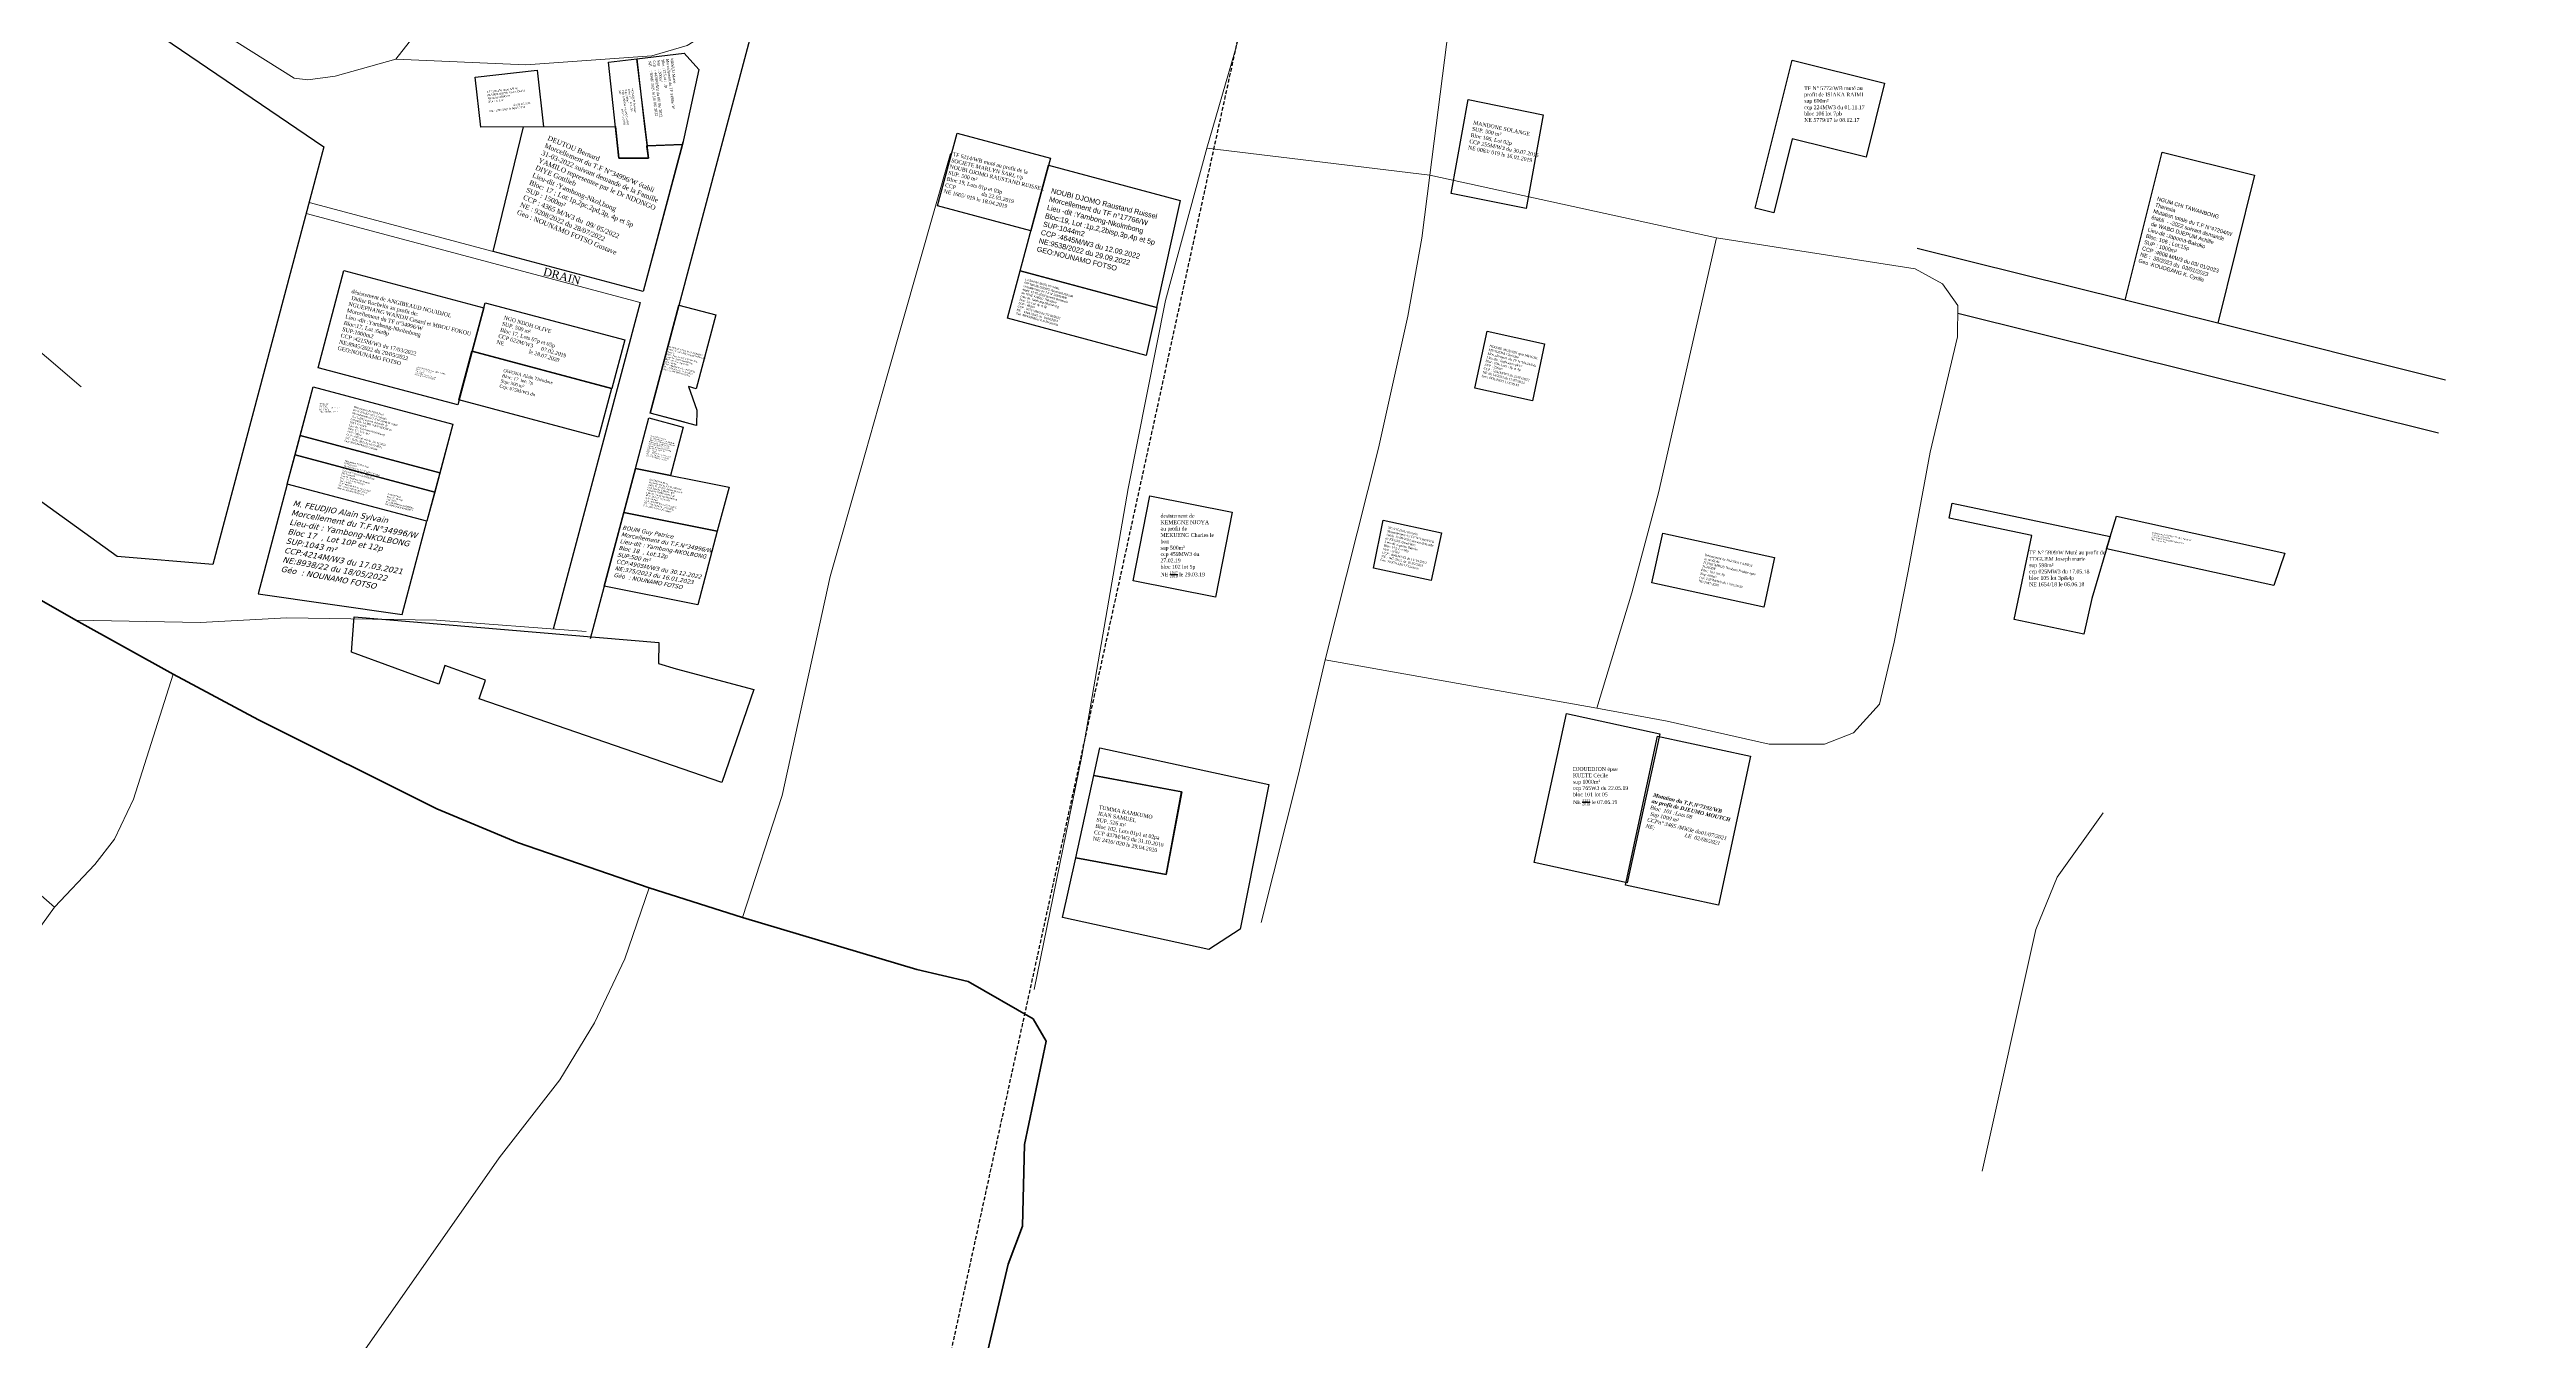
# Model space of a CAD drawing. Header units: millimetres. Extents: x 587399 to 927168, y 438565 to 1444955.
# Drawn here: x 589706 to 590356, y 443918 to 444256 of the extents above; entities that cross this region are included whole.
import ezdxf
from ezdxf.enums import TextEntityAlignment as Align

# ---------------------------------------------------------------- set-up
doc = ezdxf.new("R2010")
doc.units = ezdxf.units.MM
doc.header["$LTSCALE"] = 2
doc.linetypes.add('DISCONTINU', pattern=[0.75, 0.5, -0.25])
for name, color, linetype, lineweight in [('drains_fossés', 120, 'Continuous', 20), ('MAJ APRES LE 13.01.2023', 222, 'Continuous', 30), ('Roads_main1', 10, 'Continuous', 100), ('Roads_others', 24, 'Continuous', 9)]:
    doc.layers.add(name, color=color, linetype=linetype, lineweight=lineweight)
for name, color, linetype in [('end maj 26 02 2021', 7, 'Continuous'), ('MAJ AOUT 2021', 7, 'Continuous'), ('MAJ JAN 2022', 1, 'Continuous'), ('MAJ JUILLET 06.07.2021', 183, 'Continuous'), ('MAJ NOV 2021', 7, 'Continuous'), ('MAJ SEP 2021', 7, 'Continuous'), ('Parcelle MAJ', 6, 'Continuous'), ('TF 13164 TF 13163 ET TF 45114 ANNULES', 250, 'Continuous')]:
    doc.layers.add(name, color=color, linetype=linetype)
doc.styles.get("Standard").update_dxf_attribs({"font": 'arial.ttf'})
doc.styles.add('Times 1.0', font='times.ttf', dxfattribs={"width": 0.99, "height": 1})
doc.styles.add('Times 3.0', font='times.ttf', dxfattribs={"width": 0.99, "height": 3})

# ---------------------------------------------------------------- blocks, each defined once
blk = doc.blocks.new('A$C3C612FFF')
at = {"layer": 'MAJ JUILLET 06.07.2021', "insert": (1.08, 11.21), "char_height": 1, "width": 52.4143, "attachment_point": 1, "rotation": 355.97697}
blk.add_mtext('{\\fTimes New Roman|b1|i1|c0|p18;\\C1;Mutation du T.F.N°7192/WB \\Pau profit de \\C7;DJEUMO MOUTCH\\P\\fTimes New Roman|b0|i1|c0|p18;Bloc  101 :Lots 08\\P Sup 1000 m²\\PCCPn° 3465 /MW3e du01/07/2021\\PNE;  5043 /2021 LE  02/08/2021 }', dxfattribs=at)

msp = doc.modelspace()

# ---------------------------------------------------------------- linework, layer by layer
for p, q in [((589895.795, 444280.079), (589864.014, 444160.708)), ((589854.873, 444235.914), (589855.775, 444227.581)), ((589854.873, 444235.914), (589855.775, 444227.581)), ((589854.877, 444235.875), (589855.775, 444227.581)), ((589855.775, 444227.581), (589863.535, 444227.581)), ((589872.589, 444231.785), (589862.151, 444192.58)), ((589872.589, 444231.785), (589862.151, 444192.58)), ((589863.144, 444230.826), (589872.44, 444231.125)), ((589863.535, 444227.581), (589863.144, 444230.826)), ((589863.535, 444227.581), (589863.165, 444230.649)), ((589863.535, 444227.581), (589863.165, 444230.649)), ((589862.151, 444192.58), (589822.825, 444203.071)), ((589862.151, 444192.58), (589822.825, 444203.071)), ((590250.832, 444190.311), (590196.225, 444203.91)), ((589861.379, 444189.681), (589838.59, 444104.084)), ((590332.987, 444155.426), (590206.918, 444186.82)), ((590334.833, 444169.394), (590275.091, 444184.271)), ((589873.015, 444158.31), (589863.989, 444160.714)), ((589860.137, 444146.237), (589848.253, 444101.511))]:
    msp.add_line(p, q)
at = {"color": 5, "flags": 128}
msp.add_lwpolyline([(589602.839, 444414.27), (589656.729, 444345.479), (589710.619, 444276.689), (589778.442, 444230.53), (589749.287, 444121.027), (589724.249, 444123.133), (589630.319, 444190.739), (589575.749, 444259.769), (589521.179, 444328.799), (589522.689, 444350.369)], close=True, dxfattribs=at)
at = {"flags": 128}
for points in [[(589854.877, 444235.875), (589855.775, 444227.581), (589863.535, 444227.581), (589863.144, 444230.826), (589872.44, 444231.125), (589862.151, 444192.58), (589822.825, 444203.071), (589830.803, 444235.775)], [(589854.877, 444235.875), (589855.775, 444227.581), (589863.535, 444227.581), (589863.144, 444230.826), (589872.44, 444231.125), (589862.151, 444192.58), (589822.825, 444203.071), (589830.803, 444235.775), (589854.877, 444235.875)], [(589855.775, 444227.581), (589863.535, 444227.581)], [(589855.775, 444227.581), (589863.535, 444227.581)], [(589783.709, 444198.098), (589820.343, 444188.344), (589813.556, 444162.854), (589776.922, 444172.608)], [(589783.709, 444198.098), (589820.343, 444188.344), (589813.556, 444162.854), (589776.922, 444172.608)], [(589866.311, 444100.566), (589866.203, 444095.03), (589870.836, 444093.66), (589891.181, 444088.238), (589882.79, 444063.839), (589819.155, 444085.824), (589820.776, 444090.669), (589810.195, 444094.525), (589808.574, 444089.68), (589785.71, 444098.013), (589786.354, 444107.29)]]:
    msp.add_lwpolyline(points, close=True, dxfattribs=at)
at = {"color": 0, "lineweight": -3, "flags": 128}
msp.add_lwpolyline([(589768.832, 444142.105), (589761.172, 444113.335), (589798.965, 444107.935), (589805.466, 444132.351)], close=True, dxfattribs=at)
at = {"color": 0, "flags": 128}
msp.add_lwpolyline([(590056.185, 444132.646), (590071.553, 444129.313), (590068.835, 444116.782), (590053.715, 444120.061)], close=True, dxfattribs=at)
at = {"layer": 'drains_fossés'}
for p, q in [((589861.379, 444189.681), (589773.787, 444213.048)), ((589822.825, 444203.071), (589774.559, 444215.947))]:
    msp.add_line(p, q, dxfattribs=at)
at = {"layer": 'end maj 26 02 2021', "color": 150}
for points in [[(589853.047, 444252.77), (589860.544, 444253.612), (589862.531, 444235.911), (589863.535, 444227.581), (589855.775, 444227.581), (589853.047, 444252.77)], [(589853.047, 444252.77), (589860.544, 444253.612), (589862.531, 444235.911), (589863.535, 444227.581), (589855.775, 444227.581), (589853.047, 444252.77)], [(589783.709, 444198.098), (589820.343, 444188.344), (589813.556, 444162.854), (589776.922, 444172.608)], [(589783.709, 444198.098), (589820.343, 444188.344), (589813.556, 444162.854), (589776.922, 444172.608)], [(589817.231, 444176.954), (589853.861, 444167.194), (589850.471, 444154.454), (589813.841, 444164.204)], [(589817.231, 444176.954), (589853.861, 444167.194), (589850.471, 444154.454), (589813.841, 444164.204)], [(589770.868, 444149.752), (589807.502, 444139.998), (589805.466, 444132.351), (589768.832, 444142.105)], [(590129.54, 444129.24), (590158.86, 444122.88), (590156.03, 444109.85), (590126.71, 444116.21)], [(590129.54, 444129.24), (590158.86, 444122.88), (590156.03, 444109.85), (590126.71, 444116.21)], [(590248.512, 444133.665), (590292.632, 444124.005), (590289.822, 444115.555), (590245.922, 444125.135)], [(590248.512, 444133.665), (590292.632, 444124.005), (590289.822, 444115.555), (590245.922, 444125.135)], [(590248.512, 444133.665), (590292.632, 444124.005), (590289.822, 444115.555), (590245.922, 444125.135)], [(590248.512, 444133.665), (590292.632, 444124.005), (590289.822, 444115.555), (590245.922, 444125.135)]]:
    msp.add_lwpolyline(points, close=True, dxfattribs=at)
at = {"layer": 'end maj 26 02 2021', "color": 3, "flags": 128}
for points in [[(590163.459, 444253.29), (590187.719, 444247.25), (590182.886, 444227.843), (590163.48, 444232.675), (590158.647, 444213.268), (590153.795, 444214.476)], [(590163.459, 444253.29), (590187.719, 444247.25), (590182.886, 444227.843), (590163.48, 444232.675), (590158.647, 444213.268), (590153.795, 444214.476)], [(590205.439, 444137.099), (590246.88, 444128.389), (590242.095, 444112.14), (590242.095, 444112.14), (590239.939, 444102.737), (590221.7, 444106.565), (590226.33, 444128.623), (590204.617, 444133.184)], [(590205.439, 444137.099), (590246.88, 444128.389), (590242.095, 444112.14), (590242.095, 444112.14), (590239.939, 444102.737), (590221.7, 444106.565), (590226.33, 444128.623), (590204.617, 444133.184)]]:
    msp.add_lwpolyline(points, close=True, dxfattribs=at)
at = {"layer": 'end maj 26 02 2021', "color": 150, "lineweight": -3, "flags": 128}
for points in [[(590078.531, 444242.916), (590098.137, 444238.964), (590093.682, 444214.364), (590074.077, 444218.316)], [(590078.531, 444242.916), (590098.137, 444238.964), (590093.682, 444214.364), (590074.077, 444218.316)], [(589820.698, 444189.679), (589857.332, 444179.925), (589853.938, 444167.18), (589817.304, 444176.934)], [(589820.698, 444189.679), (589857.332, 444179.925), (589853.938, 444167.18), (589817.304, 444176.934)], [(589995.043, 444139.059), (590016.625, 444134.782), (590012.21, 444112.491), (589990.627, 444116.767)], [(589995.043, 444139.059), (590016.625, 444134.782), (590012.21, 444112.491), (589990.627, 444116.767)], [(590104.326, 444081.925), (590128.749, 444076.582), (590120.198, 444037.506), (590095.775, 444042.85)], [(590104.326, 444081.925), (590128.749, 444076.582), (590120.198, 444037.506), (590095.775, 444042.85)], [(590104.326, 444081.925), (590128.749, 444076.582), (590120.198, 444037.506), (590095.775, 444042.85)], [(590104.326, 444081.925), (590128.749, 444076.582), (590120.198, 444037.506), (590095.775, 444042.85)], [(589981.909, 444072.978), (590026.197, 444063.291), (590018.683, 444025.418), (590010.483, 444020.05), (589972.166, 444028.431), (589975.598, 444044.118), (589999.322, 444039.729), (590003.355, 444061.424), (589980.319, 444065.706)], [(589981.909, 444072.978), (590026.197, 444063.291), (590018.683, 444025.418), (590010.483, 444020.05), (589972.166, 444028.431), (589975.598, 444044.118), (589999.322, 444039.729), (590003.355, 444061.424), (589980.319, 444065.706)], [(589981.909, 444072.978), (590026.197, 444063.291), (590018.683, 444025.418), (590010.483, 444020.05), (589972.166, 444028.431), (589975.598, 444044.118), (589999.322, 444039.729), (590003.355, 444061.424), (589980.319, 444065.706)], [(589981.909, 444072.978), (590026.197, 444063.291), (590018.683, 444025.418), (590010.483, 444020.05), (589972.166, 444028.431), (589975.598, 444044.118), (589999.322, 444039.729), (590003.355, 444061.424), (589980.319, 444065.706)], [(589980.319, 444065.706), (590003.457, 444061.405), (589999.322, 444039.729), (589975.598, 444044.118)], [(589980.319, 444065.706), (590003.457, 444061.405), (589999.322, 444039.729), (589975.598, 444044.118)], [(589980.319, 444065.706), (590003.457, 444061.405), (589999.322, 444039.729), (589975.598, 444044.118)], [(589980.319, 444065.706), (590003.457, 444061.405), (589999.322, 444039.729), (589975.598, 444044.118)]]:
    msp.add_lwpolyline(points, close=True, dxfattribs=at)
at = {"layer": 'end maj 26 02 2021', "color": 3, "lineweight": -3, "flags": 128}
msp.add_lwpolyline([(589944.47, 444234.1), (589968.94, 444227.55), (589963.83, 444208.48), (589939.37, 444215.03)], close=True, dxfattribs=at)
msp.add_lwpolyline([(589944.47, 444234.1), (589968.94, 444227.55), (589963.83, 444208.48), (589939.37, 444215.03)], close=True, dxfattribs=at)
at = {"layer": 'end maj 26 02 2021', "color": 2}
msp.add_lwpolyline([(589770.868, 444149.752), (589807.502, 444139.998), (589805.466, 444132.351), (589768.832, 444142.105)], close=True, dxfattribs=at)
at = {"layer": 'MAJ AOUT 2021', "color": 3, "lineweight": -3, "flags": 128}
msp.add_lwpolyline([(590128.148, 444076.013), (590152.588, 444070.754), (590144.173, 444031.649), (590119.732, 444036.908)], close=True, dxfattribs=at)
msp.add_lwpolyline([(590128.148, 444076.013), (590152.588, 444070.754), (590144.173, 444031.649), (590119.732, 444036.908)], close=True, dxfattribs=at)
msp.add_lwpolyline([(590128.148, 444076.013), (590152.588, 444070.754), (590144.173, 444031.649), (590119.732, 444036.908)], close=True, dxfattribs=at)
msp.add_lwpolyline([(590128.148, 444076.013), (590152.588, 444070.754), (590144.173, 444031.649), (590119.732, 444036.908)], close=True, dxfattribs=at)
at = {"layer": 'MAJ APRES LE 13.01.2023', "lineweight": 30, "flags": 128}
for points in [[(589961.01, 444198.01), (589996.84, 444188.4), (589994.07, 444175.82), (589957.68, 444185.58)], [(589863.654, 444159.458), (589872.68, 444157.054), (589869.311, 444144.401), (589860.137, 444146.237)]]:
    msp.add_lwpolyline(points, close=True, dxfattribs=at)
at = {"layer": 'MAJ APRES LE 13.01.2023', "flags": 128}
for points in [[(589871.529, 444189.024), (589881.192, 444186.45), (589876.044, 444167.127), (589874.027, 444167.664), (589876.241, 444161.461), (589876.188, 444157.465), (589863.991, 444160.712)], [(590083.478, 444182.186), (590098.546, 444178.915), (590095.344, 444163.949), (590080.276, 444167.219)]]:
    msp.add_lwpolyline(points, close=True, dxfattribs=at)
at = {"layer": 'MAJ APRES LE 13.01.2023', "color": 6, "lineweight": 30, "flags": 128}
for points in [[(589860.136, 444146.236), (589884.698, 444141.322), (589881.608, 444129.725), (589857.049, 444134.639)], [(589857.049, 444134.639), (589881.608, 444129.725), (589876.465, 444110.416), (589851.907, 444115.33)]]:
    msp.add_lwpolyline(points, close=True, dxfattribs=at)
at = {"layer": 'MAJ JAN 2022', "lineweight": -3, "flags": 128}
msp.add_lwpolyline([(589872.911, 444255.103), (589876.795, 444250.818), (589872.44, 444231.125), (589863.286, 444230.83), (589860.544, 444253.615)], close=True, dxfattribs=at)
at = {"layer": 'MAJ SEP 2021', "flags": 128}
msp.add_lwpolyline([(589834.391, 444250.673), (589836.066, 444235.797), (589819.599, 444235.729), (589818.133, 444248.846)], close=True, dxfattribs=at)
msp.add_lwpolyline([(589834.391, 444250.673), (589836.066, 444235.797), (589819.599, 444235.729), (589818.133, 444248.846)], close=True, dxfattribs=at)
msp.add_lwpolyline([(589834.391, 444250.673), (589836.066, 444235.797)], dxfattribs=at)
msp.add_lwpolyline([(589834.391, 444250.673), (589836.066, 444235.797)], dxfattribs=at)
at = {"layer": 'Parcelle MAJ', "color": 6, "lineweight": 30, "flags": 128}
for points in [[(590260.497, 444229.128), (590284.756, 444223.087), (590275.091, 444184.271), (590250.832, 444190.312)], [(589968.45, 444225.71), (590002.98, 444216.44), (589996.77, 444188.41), (589961.01, 444198.01)], [(589775.619, 444167.595), (589812.253, 444157.841), (589807.502, 444139.998), (589770.869, 444149.752)], [(589775.619, 444167.595), (589812.253, 444157.841), (589807.502, 444139.998), (589770.869, 444149.752)], [(589775.619, 444167.595), (589812.253, 444157.841), (589808.86, 444145.096), (589772.226, 444154.85)], [(589772.226, 444154.85), (589808.86, 444145.096), (589805.466, 444132.351), (589768.832, 444142.105)]]:
    msp.add_lwpolyline(points, close=True, dxfattribs=at)
at = {"layer": 'Roads_main1'}
for points in [[(589669.545, 444131.497), (589713.342, 444106.402), (589738.923, 444092.244), (589761.304, 444080.272), (589808.076, 444056.948), (589829.233, 444048.104), (589863.703, 444036.232), (589888.212, 444028.485), (589933.93, 444014.778), (589947.399, 444011.685)], [(589949.373, 443901.516), (589957.897, 443937.53), (589961.673, 443947.527), (589962.184, 443968.885), (589967.863, 443996), (589964.41, 444001.848), (589947.399, 444011.685)]]:
    msp.add_lwpolyline(points, dxfattribs=at)
at = {"layer": 'Roads_others'}
for p, q in [((590009.95, 444230.187), (590068.484, 444223.148)), ((590068.484, 444223.148), (590143.613, 444206.685))]:
    msp.add_line(p, q, dxfattribs=at)
for points in [[(590024.195, 444027.182), (590033.981, 444066.016), (590040.979, 444096.036), (590054.989, 444151.556), (590062.692, 444186.164), (590066.391, 444206.575), (590068.484, 444223.148), (590074.521, 444270.479), (590081.971, 444314.373), (590100.871, 444408.921), (590120.862, 444490.004)], [(589797.313, 444253.49), (589822.747, 444286.049), (589850.541, 444323.496), (589861.694, 444338.884), (589865.704, 444347.467), (589867.335, 444359.739), (589864.43, 444434.278), (589863.563, 444480.684)], [(589905.347, 444292.188), (589881.42, 444261.853), (589873.687, 444257.114), (589864.464, 444254.441), (589831.406, 444252.042), (589797.313, 444253.49), (589781.386, 444249.041), (589774.249, 444248.139), (589770.674, 444248.577), (589732.383, 444272.649), (589703.174, 444296.432), (589679.427, 444320.574)], [(590021.135, 444269.608), (590017.208, 444255.189), (590009.95, 444230.187), (589999.122, 444190.236), (589989.335, 444140.989), (589977.193, 444070.724), (589964.664, 444009.602)], [(589888.212, 444028.485), (589898.593, 444060.443), (589911.192, 444117.84), (589919.357, 444146.391), (589926.182, 444170.497), (589942.799, 444228.783)], [(589623.527, 444200.797), (589647.426, 444214.595), (589653.53, 444216.37), (589658.893, 444215.347), (589714.769, 444167.635)], [(590143.613, 444206.685), (590128.392, 444139.789), (590121.425, 444113.605), (590112.285, 444083.306)], [(590143.613, 444206.685), (590195.775, 444198.567), (590202.929, 444194.584), (590206.953, 444188.972), (590206.817, 444180.692), (590199.698, 444150.517), (590193.923, 444119.303), (590190.222, 444100.662), (590186.364, 444084.385)], [(589707.755, 444031.191), (589685.855, 444050.328), (589654.861, 444071.146), (589614.788, 444102.159), (589575.451, 444128.894)], [(589713.342, 444106.402), (589746.026, 444105.771), (589768.727, 444107.053), (589807.96, 444106.418), (589847.195, 444103.428)], [(590186.364, 444084.385), (590179.599, 444076.917), (590171.998, 444073.869), (590157.488, 444073.866), (590130.683, 444079.897), (590112.285, 444083.306), (590040.979, 444096.036)], [(589641.079, 443942.025), (589657.504, 443958.601), (589675.199, 443981.844), (589686.347, 444001.522), (589699.507, 444019.653), (589707.755, 444031.191), (589718.324, 444042.367), (589723.524, 444048.961), (589728.498, 444059.468), (589738.923, 444092.244)], [(590245.052, 444055.912), (590233.013, 444039.041), (590227.365, 444025.273), (590213.318, 443961.926)], [(589709.106, 443798.338), (589719.362, 443811.436), (589730.219, 443823.574), (589757.129, 443867.897), (589787.98, 443913.329), (589824.396, 443965.421), (589840.307, 443985.855), (589849.373, 444000.799), (589857.327, 444017.587), (589863.703, 444036.232)]]:
    msp.add_lwpolyline(points, dxfattribs=at)
at = {"layer": 'TF 13164 TF 13163 ET TF 45114 ANNULES', "linetype": 'DISCONTINU', "lineweight": -3, "flags": 128}
msp.add_lwpolyline([(591061.53, 445042.266), (591101.53, 444954.266), (591206.53, 444604.266), (591351.53, 444369.266), (591516.53, 444349.266), (591656.53, 444287.266), (591901.53, 444294.266), (592206.53, 444362.266), (592496.53, 444369.266), (592650.88, 444526.026), (592816.53, 444694.266), (593031.53, 444354.266), (593267.69, 444041.63), (593177.687, 443861.628), (592952.69, 443676.63), (592895.57, 443501.91), (592952.38, 443543.41), (593005.3, 443527.87), (593026.636, 443499.05), (593056.38, 443449.49), (593133.96, 443493.33), (593165.2, 443554.79), (593264.07, 443591.37), (593375.556, 443584.47), (593418.33, 443582.62), (593465.53, 443558.02), (593485.907, 443471.51), (593335.65, 443462.93), (593055.16, 443327.94), (593105.66, 443176.17), (593120.37, 443175.55), (593137, 443125.57), (593160.73, 443133.47), (593178.09, 443081.28), (593268.23, 443111.28), (593357.91, 442841.81), (593125.015, 442764.307), (592879.692, 442886.629), (592546.53, 442854.266), (592306.53, 442877.266), (592046.53, 442969.266), (591861.53, 443024.266), (591706.53, 443084.266), (591466.53, 443169.266), (591185.53, 443254.266), (590892.53, 443334.266), (590652.53, 443379.266), (590350.53, 443417.266), (590111.56, 443389.826), (590073.83, 443474.166), (590006.29, 443648.326), (589927.63, 443844.616), (590031.73, 444321.016), (590094.72, 444687.696), (590075.84, 444942.176), (590369.53, 444992.266), (590641.53, 444999.266), (590953.53, 445044.266), (591061.53, 445042.266)], dxfattribs=at)
msp.add_lwpolyline([(591061.53, 445042.266), (591101.53, 444954.266), (591206.53, 444604.266), (591351.53, 444369.266), (591516.53, 444349.266), (591656.53, 444287.266), (591901.53, 444294.266), (592206.53, 444362.266), (592496.53, 444369.266), (592650.88, 444526.026), (592816.53, 444694.266), (593031.53, 444354.266), (593267.69, 444041.63), (593177.687, 443861.628), (592952.69, 443676.63), (592895.57, 443501.91), (592952.38, 443543.41), (593005.3, 443527.87), (593026.636, 443499.05), (593056.38, 443449.49), (593133.96, 443493.33), (593165.2, 443554.79), (593264.07, 443591.37), (593375.556, 443584.47), (593418.33, 443582.62), (593465.53, 443558.02), (593485.907, 443471.51), (593335.65, 443462.93), (593055.16, 443327.94), (593105.66, 443176.17), (593120.37, 443175.55), (593137, 443125.57), (593160.73, 443133.47), (593178.09, 443081.28), (593268.23, 443111.28), (593357.91, 442841.81), (593125.015, 442764.307), (592879.692, 442886.629), (592546.53, 442854.266), (592306.53, 442877.266), (592046.53, 442969.266), (591861.53, 443024.266), (591706.53, 443084.266), (591466.53, 443169.266), (591185.53, 443254.266), (590892.53, 443334.266), (590652.53, 443379.266), (590350.53, 443417.266), (590111.56, 443389.826), (590073.83, 443474.166), (590006.29, 443648.326), (589927.63, 443844.616), (590031.73, 444321.016), (590094.72, 444687.696), (590075.84, 444942.176), (590369.53, 444992.266), (590641.53, 444999.266), (590953.53, 445044.266), (591061.53, 445042.266)], dxfattribs=at)

# ---------------------------------------------------------------- block references
at = {"layer": 'MAJ AOUT 2021', "lineweight": -3, "rotation": 350.5390509171243}
msp.add_blockref('A$C3C612FFF', (590124.261, 444050.243), dxfattribs=at)
msp.add_blockref('A$C3C612FFF', (590124.261, 444050.243), dxfattribs=at)

# ---------------------------------------------------------------- texts
at = {"color": 3, "attachment_point": 1}
for s, insert, char_height, width, rotation in [('{\\fTimes New Roman|b0|i0|c0|p18;DEUTOU Bernard\\P\\C1;Morcellement du T.F N°34996/W établi \\P31-03-2022 suivant demande de la Famille \\PYAMILO representee par le Dr NDONGO \\PDIYE Gottlieb\\P\\C256;Lieu-dit :Yambong-Nkol,bong\\PBloc: 17 ; Lot:1p,2pc,2pd,3p, 4p et 5p\\PSUP : 1500m²\\PCCP : 4365 M/W3 du  09/ 05/2022\\PNE : 9208/2022 du 28/07/2022\\P\\C1;Geo : NOUNAMO FOTSO Gustave}', (589837.452, 444233.532), 1.26099, 94.29448, 337.5302), ('{\\C7;NGUM CHI TAWANBONG \\PTheresia\\P\\C1;Mutation totale du T.F N°47204/W\\Pétabli  - -2022 suivant demande\\P de WABO DJEPUM Achille \\P\\C256;Lieu-dit :Japoma-Bakoko\\PBloc: 106 ; Lot:15p\\PSUP : 1000m²\\PCCP :4908 M/W3 du 03/ 01/2023\\PNE :  38/2023 du  03/01/2023\\P\\C1;Geo :KOUOGANG K. Cyrille}', (590259.352, 444217.497), 1.01765, 76.09771, 343.263342), ('{\\fTimes New Roman|b0|i0|c186|p18;\\C1;Désistement PENDA Paul\\C3;\\P\\C7;BISSAYE KESSELE Sylvain\\P\\C1;Morcellement du T.F N°34996/W établi \\P11-11-2022 suivant demande de \\Pla Famille YAMILO R/P NDONGO\\PDIYE Gottlieb\\P\\C256;Lieu-dit :Yambong-Nkolmbong\\PBloc: 17 ; Lot: 8p2\\PSUP : 500m²\\PCCP : 4803 M/W3 du  15/ 11/2022\\PNE : 11231/2022 du 05/12/2022\\P\\C1;Geo :NOUNAMO.F.Gustave}', (589786.381, 444162.62), 0.5, 51.31182, 344.665032), ('{\\fTimes New Roman|b0|i0|c186|p18;\\C1;Désistement PENDA Paul\\fTimes New Roman|b0|i0|c0|p18;\\P\\fTimes New Roman|b0|i0|c186|p18;\\C7;PENDA Paul\\P\\C1;Morcellement du T.F N°34996/W établi \\P09-11-2022 suivant demande de \\Pla Famille YAMILO R/P NDONGO\\PDIYE Gottlieb\\P\\C256;Lieu-dit :Yambong-Nkolmbong\\PBloc: 17 ; Lot: 8p3 et 10p1\\PSUP : 500m²\\PCCP : 4803 M/W3 du  15/ 11/2022\\PNE : 11241/2022 du 06/12/2022\\P\\C1;Geo :NOUNAMO.F.Gustave}', (589784.045, 444148.447), 0.4, 51.31182, 344.665032), ('{\\fTimes New Roman|b0|i0|c0|p18;\\C256;NGATCHOU Romain\\C3;\\P\\C1;Morcellement du T.F N°13829/WB\\Pétabli  17-08-2022 suivant demande \\Pde KEGNE Baudelaire \\P\\C256;Lieu-dit :Japoma Bakoko\\PBloc: 103; Lot:09p\\PSUP : 200m²\\PCCP : 4641M/W3 du 13/ 09/2022\\PNE :  947 /2023 du  01/02/2023\\P\\C1;Geo :NOUNAMO.F.Gustave}', (590057.59, 444131.026), 0.57721, 43.16248, 346.667556)]:
    msp.add_mtext(s, dxfattribs=dict(at, insert=insert, char_height=char_height, width=width, rotation=rotation))
at = {"attachment_point": 1, "rotation": 346.191612}
for s, insert, char_height, width in [('NOUBI DJOMO Raustand Ruissel\\P{\\C1;Morcellement du TF n°17766/W}\\PLieu -dit :Yambong-Nkolmbong\\PBloc:19, Lot :1p,2,2bisp,3p,4p et 5p\\PSUP:1044m2\\PCCP :4645M/W3 du 12.09.2022\\PNE:9538/2022 du 29.09.2022\\PGEO:NOUNAMO FOTSO', (589969.355, 444219.738), 1.34879, 80.84614), ('{\\fTimes New Roman|b0|i0|c0|p18;désistement de ANGIBEAUD NGUIDJOL\\P Didier Rochelin au profit de:\\PNGUEPNANG WANDJI Cesard et MBOU FOKOU\\P\\C1;Morcellement du TF n°34996/W\\C256;\\PLieu -dit :Yambong-Nkolmbong\\PBloc:17, Lot :6et8p\\PSUP:1000m2\\PCCP :4215M/W3 du 17/03/2022\\PNE:8945/2022 du 20/05/2022\\PGEO:NOUNAMO FOTSO}', (589785.834, 444193.193), 1.0206, 61.17456)]:
    msp.add_mtext(s, dxfattribs=dict(at, insert=insert, char_height=char_height, width=width))
at = {"color": 7, "insert": (589770.462, 444137.87), "char_height": 1.5, "width": 116.94108, "attachment_point": 1, "rotation": 349.619205}
msp.add_mtext('{\\fVerdana|b0|i1|c0|p34;M. FEUDJIO Alain Sylvain\\P\\C1;Morcellement du T.F.N°34996/W\\P\\C7;Lieu-dit : Yambong-NKOLBONG\\PBloc 17  , Lot 10P et 12p\\PSUP:1043 m²\\PCCP:4214M/W3 du 17.03.2021\\PNE:8938/22 du 18/05/2022\\P\\C1;Géo  : NOUNAMO FOTSO }', dxfattribs=at)
at = {"layer": 'drains_fossés', "style": 'Times 3.0', "width": 0.99}
msp.add_text('DRAIN', height=2.1, rotation=345.063051, dxfattribs=at).set_placement((589841.136, 444197.654), align=Align.TOP_CENTER)
at = {"layer": 'end maj 26 02 2021', "attachment_point": 1}
for s, width, heights, insert, char_height, rotation in [('{\\fTimes New Roman|b0|i0|c0|p18;NGANSOP Syvestre\\PBloc: 17    Lot: 2pa\\PSup: 200m²\\PCcp: 195M/W3 du 06/11/2017\\PNE: 3848/2018 le 01/11/2018}', 212.97562, [72.736], (589859.52, 444245.88), 0.5, 278.24836), ('{\\fTimes New Roman|b0|i0|c0|p18;NGANSOP Syvestre\\PBloc: 17    Lot: 2pa\\PSup: 200m²\\PCcp: 195M/W3 du 06/11/2017\\PNE: 3848/2018 le 01/11/2018}', 212.97562, [72.736], (589859.52, 444245.88), 0.5, 278.24836), ('{\\fTimes New Roman|b0|i0|c0|p18;ANGIBEAUD NGUIDJ L Didier Rochelin\\PBloc: 17   lot: 6  et  8p\\PSup: 1000m²\\PCcp: 243M/W3 du 11/09/2018\\PNE: 3584/2018 le 16/10/2018}', 82.79111, [24.885], (589802.765, 444172.954), 0.3, 346.197793), ('{\\fTimes New Roman|b0|i0|c0|p18;OWONA Alain Thèodore\\PBloc: 17  lot: 7p\\PSup: 500 m²\\PCcp: 075M/W3 du 12/06/2018\\PNE:2147/2018 le 11/07/2018}', 79.52733, [53.65], (589825.634, 444172.357), 0.84169, 345.793741), ('{\\fTimes New Roman|b0|i0|c0|p18;OWONA Alain Thèodore\\PBloc: 17  lot: 7p\\PSup: 500 m²\\PCcp: 075M/W3 du 12/06/2018\\PNE:2147/2018 le 11/07/2018}', 79.52733, [53.65], (589825.634, 444172.357), 0.84169, 345.793741), ('{\\C2;PENDA PAUL \\PBloc: 17, lot: 10p\\PSup: 300m²\\PCcp: 244M/W3 du 11/09/2018\\PNE: 3583/2018 le 29/10/2018}', 61.88473, [22.767], (589795.236, 444139.656), 0.4, 346.601482), ('{\\fTimes New Roman|b0|i0|c0|p18;\\C1;Désistement de HAMBE SITCHEU VENANT\\PPASCAL au profit de\\P\\C256;KOUAMOU NJOUOKEP Fulbert Brice\\PBloc: 105 lot: 6pc\\PSup: 400m²\\PCcp: 2281M/W3 du 05/08/2020\\PNE: 7272/2020 le 07/10/2020}', 48.22865, [15.366], (590258.009, 444129.591), 0.36, 348.263738), ('{\\fTimes New Roman|b0|i0|c0|p18;\\C1;Désistement de HAMBE SITCHEU VENANT\\PPASCAL au profit de\\P\\C256;KOUAMOU NJOUOKEP Fulbert Brice\\PBloc: 105 lot: 6pc\\PSup: 400m²\\PCcp: 2281M/W3 du 05/08/2020\\PNE: 7272/2020 le 07/10/2020}', 48.22865, [15.366], (590258.009, 444129.591), 0.36, 348.263738), ('{\\fTimes New Roman|b0|i0|c0|p18;\\C1;Désistement de NGONSI FABIEN \\Pau profit de\\P\\fTimes New Roman|b0|i0|c186|p18;\\C256;TCHOUMBOU Noubom Pauline épse \\PTCHOBE\\PBloc: 104  lot: 8p\\PSup: 400m²\\Pccp: 1325M/W5 du 17/01/2020\\PNE:2047/2020 du 16/04/2020}', 298.65699, [87.944], (590140.611, 444123.857), 0.6, 346.996252), ('{\\fTimes New Roman|b0|i0|c0|p18;\\C1;Désistement de NGONSI FABIEN \\Pau profit de\\P\\fTimes New Roman|b0|i0|c186|p18;\\C256;TCHOUMBOU Noubom Pauline épse \\PTCHOBE\\PBloc: 104  lot: 8p\\PSup: 400m²\\Pccp: 1325M/W5 du 17/01/2020\\PNE:2047/2020 du 16/04/2020}', 298.65699, [87.944], (590140.611, 444123.857), 0.6, 346.996252)]:
    msp.add_mtext_dynamic_manual_height_columns(s, width=width, gutter_width=12.5, heights=heights, dxfattribs=dict(at, insert=insert, char_height=char_height, rotation=rotation))
at = {"layer": 'end maj 26 02 2021', "color": 1, "linetype": 'ByBlock', "lineweight": -3, "ltscale": 0.0014, "char_height": 1, "attachment_point": 1, "style": 'Times 1.0'}
for s, insert, width in [('TF N° 5772/WB muté au profit de ISIAKA RAIMI\\Psup 600m²\\Pccp 224MW3 du 01.11.17\\Pbloc 106 lot 7pb\\PNE 5779/17 le 08.12.17', (590166.647, 444246.42), 16.0722), ('TF N° 5772/WB muté au profit de ISIAKA RAIMI\\Psup 600m²\\Pccp 224MW3 du 01.11.17\\Pbloc 106 lot 7pb\\PNE 5779/17 le 08.12.17', (590166.647, 444246.42), 16.0722), ('TF N° 5809/W Muté au profit de TOGUEM Joseph marie\\Psup 598m²\\Pccp 025MW3 du 17.05.18\\Pbloc 105 lot 3p&4p\\PNE 1654/18 le 06.06.18', (590225.604, 444124.664), 21.85099), ('TF N° 5809/W Muté au profit de TOGUEM Joseph marie\\Psup 598m²\\Pccp 025MW3 du 17.05.18\\Pbloc 105 lot 3p&4p\\PNE 1654/18 le 06.06.18', (590225.604, 444124.664), 21.85099)]:
    msp.add_mtext(s, dxfattribs=dict(at, insert=insert, width=width))
at = {"layer": 'end maj 26 02 2021', "color": 150, "linetype": 'ByBlock', "lineweight": -3, "ltscale": 0.0014, "char_height": 1, "attachment_point": 1, "style": 'Times 1.0'}
for s, insert, width, rotation in [('{\\C256;MANDONE SOLANGE\\PSUP. 500 m²\\PBloc 106, Lot 02p\\PCCP 255M/W3 du 30.07.2015\\PNE 0083/ 019 le 16.01.2019}', (590079.965, 444237.443), 45.89783, 348.326333), ('{\\C256;MANDONE SOLANGE\\PSUP. 500 m²\\PBloc 106, Lot 02p\\PCCP 255M/W3 du 30.07.2015\\PNE 0083/ 019 le 16.01.2019}', (590079.965, 444237.443), 45.89783, 348.326333), ('{\\C1;TF 6214/WB muté au profit de la \\C256;\\PSOCIETE MARLYN SARL r/p\\PNOUBI DJOMO RAUSTAND RUISSEL\\PSUP. 500 m²\\PBloc 19, Lots 01p et 03p\\PCCP 516M/W3 du 22.03.2019\\PNE 1665/ 019 le 18.04.2019}', (589943.479, 444229.171), 48.37749, 346.342069), ('{\\C1;TF 6214/WB muté au profit de la \\C256;\\PSOCIETE MARLYN SARL r/p\\PNOUBI DJOMO RAUSTAND RUISSEL\\PSUP. 500 m²\\PBloc 19, Lots 01p et 03p\\PCCP 516M/W3 du 22.03.2019\\PNE 1665/ 019 le 18.04.2019}', (589943.479, 444229.171), 48.37749, 346.342069), ('{\\C256;NGO NDOH OLIVE\\PSUP. 500 m²\\PBloc 17, Lots 07p et 05p\\PCCP 622M/W3 du 07.02.2019\\PNE 5557/ 020 le 28.07.2020}', (589825.807, 444186.314), 41.6268, 343.340924), ('{\\C256;NGO NDOH OLIVE\\PSUP. 500 m²\\PBloc 17, Lots 07p et 05p\\PCCP 622M/W3 du 07.02.2019\\PNE 5557/ 020 le 28.07.2020}', (589825.807, 444186.314), 41.6268, 343.340924), ('{\\C256;TUMMA KAMKUMO \\PJEAN SAMUEL\\PSUP. 526 m²\\PBloc 102, Lots 01p1 et 02pa\\PCCP 437M/W3 du 31.10.2018\\PNE 2410/ 020 le 29.04.2020}', (589981.763, 444057.92), 43.09345, 349.321422), ('{\\C256;TUMMA KAMKUMO \\PJEAN SAMUEL\\PSUP. 526 m²\\PBloc 102, Lots 01p1 et 02pa\\PCCP 437M/W3 du 31.10.2018\\PNE 2410/ 020 le 29.04.2020}', (589981.763, 444057.92), 43.09345, 349.321422)]:
    msp.add_mtext(s, dxfattribs=dict(at, insert=insert, width=width, rotation=rotation))
at = {"layer": 'end maj 26 02 2021', "color": 150, "linetype": 'ByBlock', "lineweight": -3, "ltscale": 0.0014, "attachment_point": 1, "style": 'Times 1.0'}
for s, insert, char_height, width in [('{\\fTimes New Roman|b0|i0|c186|p18;\\C2;PENDA Paul\\Psup 700m²\\Pccp 163MW3 du 19.10.2017\\Pbloc 17 lot 8p\\PNE 2140/2018 le 10.07.18}', (589777.33, 444163.249), 0.3, 25.69804), ('\\A1;desistement de KEMEGNE NJOYA\\Pau profit de MEKUENG Charles le bon\\Psup 500m²\\Pccp 459MW3 du 27.02.19\\Pbloc 102 lot 5p\\PNE {\\H0.7x;\\S1537/2019;} le 29.03.19', (589997.84, 444134.264), 1, 14.04917), ('\\A1;desistement de KEMEGNE NJOYA\\Pau profit de MEKUENG Charles le bon\\Psup 500m²\\Pccp 459MW3 du 27.02.19\\Pbloc 102 lot 5p\\PNE {\\H0.7x;\\S1537/2019;} le 29.03.19', (589997.84, 444134.264), 1, 14.04917), ('\\A1;DJOUEDJON épse KUETE Cécile\\Psup 1000m²\\Pccp 765W3 du 22.05.19\\Pbloc 101 lot 05\\PNE {\\H0.7x;\\S3131/2019;} le 07.06.19', (590105.994, 444067.891), 1, 15.55333), ('\\A1;DJOUEDJON épse KUETE Cécile\\Psup 1000m²\\Pccp 765W3 du 22.05.19\\Pbloc 101 lot 05\\PNE {\\H0.7x;\\S3131/2019;} le 07.06.19', (590105.994, 444067.891), 1, 15.55333)]:
    msp.add_mtext(s, dxfattribs=dict(at, insert=insert, char_height=char_height, width=width))
at = {"layer": 'MAJ APRES LE 13.01.2023', "lineweight": 30, "attachment_point": 1}
for s, insert, char_height, width, rotation in [('{\\C7;La Société MARLYN SARL\\PR/P NOUBI DJOMO Raustand Ruissel\\C3;\\P\\C1;Morcellement du T.F N°11601/WB\\Pétabli  10-02-2023 suivant demande \\Pde TENE KAKEU Théodore\\P\\C7;Lieu-dit :Yambong-Nkolmbong\\PBloc: 19; Lot: 4p et 5p \\PSUP : 482m²\\PCCP : 5036 M/W3 du 15/ 02/2022\\PNE :  1348 /2023 du  16/02/2023\\P\\C1;Geo :MEKEMBOU K.S Stéphanie}', (589962.478, 444196.109), 0.55356, 41.39385, 344.133754), ('{\\fTimes New Roman|b0|i0|c186|p18;\\C256;NGANSOP Sylvestre\\C3;\\P\\C1;Morcellement du T.F N°34996/W\\Pétabli  07-12-2022 suivant demande \\Pde la Famille YAMILO R/P \\PNDONGO DIYE GOTLIEB\\P\\C7;Lieu-dit :Yambong-Nkolmbong\\PBloc: 18; Lot: 8p et 10p\\PSUP : 125m²\\PCCP : 4879M/W3 du 20/ 12/2022\\PNE :  718 /2023 du  27/01/2023\\P\\C1;Geo :NOUNAMO.F.Gustave}', (589864.114, 444154.937), 0.31758, 23.7478, 346.640016)]:
    msp.add_mtext(s, dxfattribs=dict(at, insert=insert, char_height=char_height, width=width, rotation=rotation))
at = {"layer": 'MAJ APRES LE 13.01.2023', "attachment_point": 1}
for s, insert, char_height, width, rotation in [('{\\fTimes New Roman|b0|i0|c0|p18;FUTURIST CIVIL ENGENEERING SARL (F.C.E SARL) rep par DONGMO Thierry    \\P\\C1;Morcellement du T.F N°34996/W      \\P\\C256;Lieu-dit : Nyalla Nkolmbong\\PBloc: 18 ; Lot: 06p et 08p \\PSUP : 300m²\\PCCP : 4963M/W3 du  20/01/2023\\PNE : 1817/2023 du  01/03/2023\\P\\C1;Geo : NOUNAMO FOTSO G}', (589868.953, 444178.329), 0.400633, 9.95286, 345.410901), ('\\A1;{\\fTimes New Roman|b0|i0|c0|p18;NDOME MOUNDI epse MEKOK MPADEBA Christine\\P\\C1;Morcellement  du TF N°10624/Wb\\P\\C256;Lieu-dit : logbessou-pk17\\PBloc: 104; Lots : 3p et 4p\\PSUP : 236m²\\PCCP : 5241M/W3 du 22/05/2023\\PNE :8114/2023 du 17/07/2023\\P\\C1;Geo: BOUNGO LOUIS M}', (590084.22, 444178.679), 0.60859, 13.11632, 345.18696)]:
    msp.add_mtext(s, dxfattribs=dict(at, insert=insert, char_height=char_height, width=width, rotation=rotation))
at = {"layer": 'MAJ APRES LE 13.01.2023', "color": 6, "lineweight": 30, "attachment_point": 1}
for s, insert, char_height, width, rotation in [('{\\fTimes New Roman|b0|i0|c186|p18;\\C256;NGUEFACK Marc\\C3;\\P\\C1;Morcellement du T.F N°34996/W\\Pétabli  07-12-2022 suivant demande \\Pde la Famille YAMILO R/P \\PNDONGO DIYE GOTLIEB\\P\\C256;Lieu-dit :Yambong-Nkolmbong\\PBloc: 18; Lot: 10p et 12p\\PSUP : \\fTimes New Roman|b0|i0|c0|p18;300\\fTimes New Roman|b0|i0|c186|p18;m²\\PCCP : 4882M/W3 du 21/ 12/2022\\PNE :  944 /2023 du  27/01/2023\\P\\C1;Geo :NOUNAMO.F.Gustave}', (589863.89, 444143.54), 0.41906, 31.33627, 346.640016), ('{\\fVerdana|b0|i1|c0|p34;BOUM Guy Patrice\\P\\C1;Morcellement du T.F.N°34996/W\\P\\C7;Lieu-dit : Yambong-NKOLBONG\\PBloc 18  , Lot:12p\\PSUP:500 m²\\PCCP:4905M/W3 du 30.12.2022\\PNE:375/2023 du 16.01.2023\\P\\C1;Géo  : NOUNAMO FOTSO }', (589856.824, 444131.279), 1.08056, 84.24145, 349.619205)]:
    msp.add_mtext(s, dxfattribs=dict(at, insert=insert, char_height=char_height, width=width, rotation=rotation))
at = {"layer": 'MAJ NOV 2021', "insert": (589870.015, 444253.804), "char_height": 0.7, "width": 14.69434, "attachment_point": 1, "rotation": 277.053987}
msp.add_mtext('{\\fTimes New Roman|b0|i0|c186|p18;MEKEU Marie\\P\\fTimes New Roman|b0|i1|c0|p18;\\C1;Morcellement du TF 34996/ W\\P\\fTimes New Roman|b0|i0|c186|p18;\\C256;Bloc :17;Lot :  2p\\PSup   : 300m²\\PCcp   : 4428M/W3 du 06/ 06/ 2022\\PNE    : 8048/ 2021 le 10/ 06/ 2022}', dxfattribs=at)
at = {"layer": 'MAJ SEP 2021', "insert": (589821.176, 444245.163), "char_height": 0.51118, "attachment_point": 1, "rotation": 7.304954}
msp.add_mtext_dynamic_manual_height_columns('{\\fTimes New Roman|b0|i0|c0|p18;TF 12604/W muté A/P de NCHENOUOSSI Victor David\\PMutation 26845/W\\PBloc: 17 Lot: 1p\\PSUP: 230 m²\\PC.C.P.: 3521 M/W3 du 26.07.2021\\PNE : 5787/2021 le 08.09.2021}', width=10.64922, gutter_width=12.5, heights=[5.981], dxfattribs=at)
msp.add_mtext_dynamic_manual_height_columns('{\\fTimes New Roman|b0|i0|c0|p18;TF 12604/W muté A/P de NCHENOUOSSI Victor David\\PMutation 26845/W\\PBloc: 17 Lot: 1p\\PSUP: 230 m²\\PC.C.P.: 3521 M/W3 du 26.07.2021\\PNE : 5787/2021 le 08.09.2021}', width=10.64922, gutter_width=12.5, heights=[5.981], dxfattribs=at)

doc.saveas('drawing.dxf')
